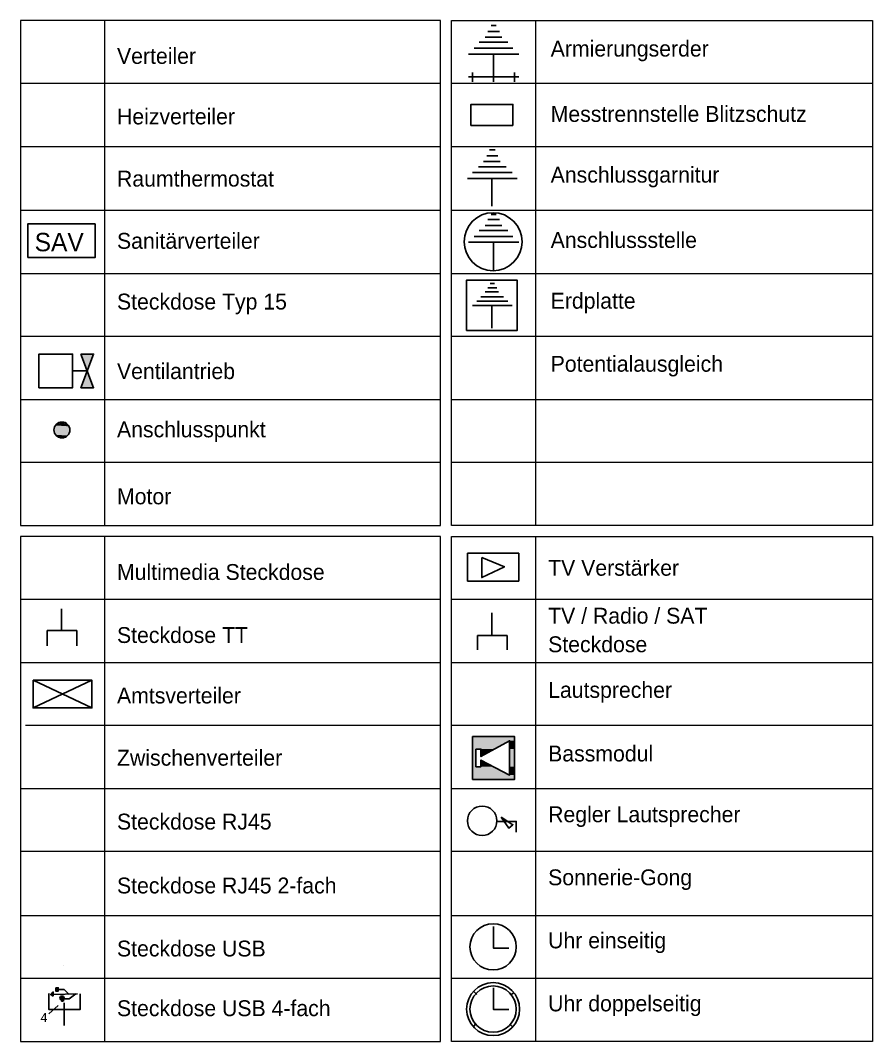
# Model space of a CAD drawing. Header units: millimetres. Extents: x -10377 to 8287, y -8757 to 3333.
# Drawn here: x 375 to 4306, y -8237 to -3527 of the extents above; entities that cross this region are included whole.
import ezdxf

# ---------------------------------------------------------------- set-up
doc = ezdxf.new("R2010")
doc.units = ezdxf.units.MM
doc.layers.add('PDF2_EL_Legende', color=7, linetype='CONTINUOUS')
doc.layers.add('PDF2_Text', color=7, linetype='CONTINUOUS')
doc.styles.add('PDF ArialMT', font='PDF ArialMT')
doc.styles.add('PDF Swiss721BT-RomanExtended', font='PDF Swiss721BT-RomanExtended')

msp = doc.modelspace()

# ---------------------------------------------------------------- linework, layer by layer
at = {"layer": 'PDF2_EL_Legende', "color": 7, "lineweight": 9}
for points in [[(2313.1, -5857.1), (2313.1, -3527.4), (374.8, -3527.4), (374.8, -5857.1)], [(2363.5, -5857.1), (2363.5, -3527.4), (4305.6, -3527.4), (4305.6, -5857.1)], [(2313.1, -8237.3), (2313.1, -5907.5), (374.8, -5907.5), (374.8, -8237.3)], [(2363.5, -8237.3), (2363.5, -5907.5), (4305.6, -5907.5), (4305.6, -8237.3)]]:
    msp.add_lwpolyline(points, close=True, dxfattribs=at)
for points in [[(762.5, -3527.4), (762.5, -5857.1)], [(2751.1, -3527.4), (2751.1, -5857.1)], [(2313.1, -3818.1), (374.8, -3818.1)], [(4305.6, -3818.1), (2363.5, -3818.1)], [(374.8, -4108.8), (2313.1, -4108.8)], [(2363.5, -4108.8), (4305.6, -4108.8)], [(2313.1, -4403.5), (374.8, -4403.5)], [(4305.6, -4403.5), (2363.5, -4403.5)], [(374.8, -4694.2), (2313.1, -4694.2)], [(2363.5, -4694.2), (4305.6, -4694.2)], [(2313.1, -4984.9), (374.8, -4984.9)], [(4305.6, -4984.9), (2363.5, -4984.9)], [(374.8, -5275.7), (2313.1, -5275.7)], [(2363.5, -5275.7), (4305.6, -5275.7)], [(2313.1, -5566.4), (374.8, -5566.4)], [(4305.6, -5566.4), (2363.5, -5566.4)], [(762.5, -5907.5), (762.5, -8237.3)], [(2751.1, -5907.5), (2751.1, -8237.3)], [(2313.1, -6198.3), (374.8, -6198.3)], [(4305.6, -6198.3), (2363.5, -6198.3)], [(374.8, -6489), (2313.1, -6489)], [(2363.5, -6489), (4305.6, -6489)], [(2313.1, -6779.8), (398.1, -6779.8)], [(4305.6, -6779.8), (2363.5, -6779.8)], [(374.8, -7070.5), (2313.1, -7070.5)], [(2363.5, -7070.5), (4305.6, -7070.5)], [(2313.1, -7361.2), (374.8, -7361.2)], [(4305.6, -7361.2), (2363.5, -7361.2)], [(374.8, -7655.9), (2313.1, -7655.9)], [(2363.5, -7655.9), (4305.6, -7655.9)], [(572.5, -7884.6), (572.5, -7884.6)], [(572.5, -7884.6), (572.5, -7884.6)], [(2313.1, -7946.6), (374.8, -7946.6)], [(4305.6, -7946.6), (2363.5, -7946.6)]]:
    msp.add_lwpolyline(points, dxfattribs=at)
at = {"layer": 'PDF2_EL_Legende', "color": 1, "lineweight": 25}
for points in [[(2530.1, -3577.8), (2584.4, -3577.8)], [(2545.7, -3550.6), (2568.9, -3550.6)], [(2518.5, -3604.9), (2596, -3604.9)], [(2468.1, -3655.3), (2646.4, -3655.3)], [(2491.4, -3628.2), (2623.2, -3628.2)], [(2441, -3682.4), (2673.6, -3682.4)], [(2557.3, -3810.3), (2557.3, -3682.4)], [(2460.4, -3767.7), (2460.4, -3810.3)], [(2654.2, -3767.7), (2654.2, -3810.3)], [(2673.6, -3787.1), (2441, -3787.1)], [(2537.9, -4124.3), (2565, -4124.3)], [(2510.8, -4178.6), (2588.3, -4178.6)], [(2526.3, -4151.5), (2576.7, -4151.5)], [(2460.4, -4229), (2642.6, -4229)], [(2487.5, -4201.9), (2615.4, -4201.9)], [(2437.1, -4256.1), (2665.8, -4256.1)], [(2549.5, -4384.1), (2549.5, -4256.1)], [(2545.7, -4422.8), (2568.9, -4422.8)], [(2518.5, -4473.2), (2596, -4473.2)], [(2530.1, -4446.1), (2584.4, -4446.1)], [(2491.4, -4496.5), (2623.2, -4496.5)], [(2441, -4550.8), (2673.6, -4550.8)], [(2468.1, -4523.6), (2646.4, -4523.6)], [(2557.3, -4678.7), (2557.3, -4550.8)], [(2541.8, -4740.7), (2561.2, -4740.7)], [(2499.1, -4802.7), (2603.8, -4802.7)], [(2518.5, -4779.5), (2580.5, -4779.5)], [(2530.1, -4760.1), (2572.8, -4760.1)], [(2460.4, -4841.5), (2642.6, -4841.5)], [(2479.7, -4822.1), (2623.2, -4822.1)], [(2549.5, -4946.2), (2549.5, -4841.5)], [(615.1, -5143.9), (681, -5143.9)]]:
    msp.add_lwpolyline(points, dxfattribs=at)
for points in [[(2646.4, -4011.9), (2646.4, -3915), (2452.6, -3915), (2452.6, -4011.9)], [(719.8, -4465.5), (719.8, -4620.5), (409.7, -4620.5), (409.7, -4465.5)], [(2433.2, -4957.8), (2665.8, -4957.8), (2665.8, -4725.2), (2433.2, -4725.2)], [(460.1, -5221.4), (615.1, -5221.4), (615.1, -5066.3), (460.1, -5066.3)], [(653.9, -5066.3), (712.1, -5066.3), (653.9, -5221.4), (712.1, -5221.4)]]:
    msp.add_lwpolyline(points, close=True, dxfattribs=at)
at = {"layer": 'PDF2_EL_Legende', "color": 220, "lineweight": 25}
for points in [[(2437.1, -6113), (2673.6, -6113), (2673.6, -5985.1), (2437.1, -5985.1)], [(2503, -6004.5), (2503, -6097.5), (2607.7, -6047.1)]]:
    msp.add_lwpolyline(points, close=True, dxfattribs=at)
at = {"layer": 'PDF2_EL_Legende', "color": 92, "lineweight": 25, "true_color": 0x00dd00}
for points in [[(564.7, -6240.9), (564.7, -6341.7)], [(634.5, -6411.5), (634.5, -6341.7), (498.8, -6341.7), (498.8, -6411.5)], [(432.9, -6570.4), (704.3, -6698.4)], [(432.9, -6698.4), (704.3, -6698.4), (704.3, -6570.4)], [(599.6, -8020.2), (576.4, -7997), (549.2, -7997)], [(506.6, -8090), (506.6, -8016.4), (506.6, -8090), (650, -8090), (650, -8016.4)], [(638.4, -8016.4), (526, -8020.2)], [(630.7, -8016.4), (599.6, -8039.6), (576.4, -8039.6)], [(549.2, -8070.6), (506.6, -8109.4)], [(576.4, -8059), (576.4, -8163.7)], [(576.4, -8163.7), (576.4, -8163.7)]]:
    msp.add_lwpolyline(points, dxfattribs=at)
at = {"layer": 'PDF2_EL_Legende', "color": 220, "lineweight": 25}
for points in [[(2549.5, -6260.3), (2549.5, -6365)], [(2619.3, -6430.9), (2619.3, -6365), (2483.6, -6365), (2483.6, -6430.9)]]:
    msp.add_lwpolyline(points, dxfattribs=at)
at = {"layer": 'PDF2_EL_Legende', "color": 92, "lineweight": 25, "true_color": 0x00dd00}
for points in [[(432.9, -6570.4), (432.9, -6698.4), (704.3, -6570.4)], [(537.6, -7989.2), (549.2, -7989.2), (549.2, -8004.7), (537.6, -8004.7)], [(526, -8028), (526, -8008.6), (514.4, -8020.2)]]:
    msp.add_lwpolyline(points, close=True, dxfattribs=at)
at = {"layer": 'PDF2_EL_Legende', "lineweight": 25}
for points in [[(2460.4, -7027.9), (2654.2, -7027.9), (2654.2, -6830.2), (2460.4, -6830.2)], [(2475.9, -6888.3), (2475.9, -6969.7), (2499.1, -6969.7), (2499.1, -6938.7), (2630.9, -7008.5), (2630.9, -6849.5), (2499.1, -6923.2), (2499.1, -6888.3)], [(2592.2, -7202.3), (2646.4, -7237.2), (2627.1, -7252.7)]]:
    msp.add_lwpolyline(points, close=True, dxfattribs=at)
for points in [[(2576.7, -7221.7), (2661.9, -7221.7), (2661.9, -7272.1)], [(2557.3, -7706.2), (2557.3, -7807), (2627.1, -7807)], [(2557.3, -7989.2), (2557.3, -8090), (2627.1, -8090)], [(2468.1, -8008.6), (2479.7, -8020.2)], [(2638.7, -8020.2), (2650.3, -8012.5)], [(2475.9, -8155.9), (2464.2, -8167.6)], [(2634.8, -8159.8), (2646.4, -8171.4)]]:
    msp.add_lwpolyline(points, dxfattribs=at)
at = {"layer": 'PDF2_EL_Legende', "color": 92, "lineweight": 0, "true_color": 0x00dd00}
for points in [[(576.4, -8035.8), (560.9, -8035.8), (576.4, -8035.8)], [(576.4, -8035.8), (560.9, -8035.8), (576.4, -8035.8)], [(576.4, -8043.5), (560.9, -8043.5), (576.4, -8043.5)], [(576.4, -8043.5), (560.9, -8043.5), (576.4, -8043.5)], [(576.4, -8047.4), (560.9, -8047.4), (576.4, -8047.4)], [(576.4, -8047.4), (560.9, -8047.4), (576.4, -8047.4)], [(572.5, -8047.4), (560.9, -8047.4), (572.5, -8047.4)], [(572.5, -8031.9), (564.7, -8031.9), (572.5, -8031.9)], [(572.5, -8047.4), (564.7, -8047.4), (572.5, -8047.4)], [(572.5, -8051.3), (564.7, -8051.3), (572.5, -8051.3)], [(568.6, -8051.3), (564.7, -8051.3), (568.6, -8051.3)], [(568.6, -8051.3), (568.6, -8051.3), (568.6, -8051.3)]]:
    msp.add_lwpolyline(points, dxfattribs=at)
at = {"layer": 'PDF2_EL_Legende', "color": 1, "lineweight": 25}
for centre, radius in [((2555.1, -4548), 133.7), ((566.4, -5416.4), 36.8)]:
    msp.add_circle(centre, radius, dxfattribs=at)
at = {"layer": 'PDF2_EL_Legende', "lineweight": 25}
for centre, radius in [((2504.7, -7219), 67.8), ((2555.1, -7800.5), 106.6), ((2555.1, -8087.4), 122.1), ((2555.1, -8087.4), 106.6)]:
    msp.add_circle(centre, radius, dxfattribs=at)
at = {"layer": 'PDF2_EL_Legende', "color": 92, "lineweight": 25, "true_color": 0x00dd00}
msp.add_circle((566.4, -8037), 9.69, dxfattribs=at)
at = {"layer": 'PDF2_EL_Legende', "color": 1}
for points in [[(653.9, -5066.3), (712.1, -5066.3), (681, -5143.9)], [(681, -5143.9), (712.1, -5221.4), (653.9, -5221.4)], [(533.7, -5407.5), (603.5, -5411.3), (529.9, -5411.3)], [(603.5, -5411.3), (529.9, -5411.3), (603.5, -5419.1)], [(529.9, -5411.3), (603.5, -5419.1), (529.9, -5419.1)], [(537.6, -5399.7), (599.6, -5407.5), (533.7, -5407.5)], [(599.6, -5407.5), (533.7, -5407.5), (603.5, -5411.3)], [(541.5, -5395.8), (599.6, -5399.7), (537.6, -5399.7)], [(599.6, -5399.7), (537.6, -5399.7), (599.6, -5407.5)], [(545.4, -5388.1), (595.8, -5395.8), (541.5, -5395.8)], [(595.8, -5395.8), (541.5, -5395.8), (599.6, -5399.7)], [(549.2, -5388.1), (588, -5388.1), (545.4, -5388.1)], [(588, -5388.1), (545.4, -5388.1), (595.8, -5395.8)], [(557, -5384.2), (584.1, -5388.1), (549.2, -5388.1)], [(584.1, -5388.1), (549.2, -5388.1), (588, -5388.1)], [(564.7, -5384.2), (576.4, -5384.2), (557, -5384.2)], [(576.4, -5384.2), (557, -5384.2), (584.1, -5388.1)], [(572.5, -5384.2), (564.7, -5384.2), (576.4, -5384.2)], [(603.5, -5419.1), (529.9, -5419.1), (603.5, -5426.9)], [(529.9, -5419.1), (603.5, -5426.9), (529.9, -5426.9)], [(603.5, -5426.9), (529.9, -5426.9), (599.6, -5430.7)], [(529.9, -5426.9), (599.6, -5430.7), (533.7, -5430.7)], [(599.6, -5430.7), (533.7, -5430.7), (599.6, -5438.5)], [(533.7, -5430.7), (599.6, -5438.5), (537.6, -5438.5)], [(599.6, -5438.5), (537.6, -5438.5), (595.8, -5442.4)], [(537.6, -5438.5), (595.8, -5442.4), (541.5, -5442.4)], [(595.8, -5442.4), (541.5, -5442.4), (588, -5450.1)], [(541.5, -5442.4), (588, -5450.1), (545.4, -5450.1)], [(588, -5450.1), (545.4, -5450.1), (584.1, -5454)], [(545.4, -5450.1), (584.1, -5454), (549.2, -5454)], [(584.1, -5454), (549.2, -5454), (576.4, -5454)], [(549.2, -5454), (576.4, -5454), (557, -5454)], [(576.4, -5454), (557, -5454), (572.5, -5454)], [(557, -5454), (572.5, -5454), (564.7, -5454)]]:
    msp.add_solid(points, dxfattribs=at)
at = {"layer": 'PDF2_EL_Legende'}
for points in [[(2654.2, -6830.2), (2460.4, -6830.2), (2654.2, -6849.5)], [(2460.4, -6830.2), (2654.2, -6849.5), (2460.4, -6849.5)], [(2630.9, -6849.5), (2460.4, -6849.5), (2557.3, -6888.3)], [(2460.4, -6849.5), (2557.3, -6888.3), (2460.4, -6888.3)], [(2654.2, -6849.5), (2630.9, -6849.5), (2654.2, -6888.3)], [(2630.9, -6849.5), (2654.2, -6888.3), (2630.9, -6888.3)], [(2475.9, -6888.3), (2460.4, -6888.3), (2475.9, -6969.7)], [(2460.4, -6888.3), (2475.9, -6969.7), (2460.4, -6969.7)], [(2499.1, -6888.3), (2557.3, -6888.3), (2499.1, -6923.2)], [(2654.2, -6888.3), (2630.9, -6888.3), (2654.2, -6969.7)], [(2630.9, -6888.3), (2654.2, -6969.7), (2630.9, -6969.7)], [(2557.3, -6969.7), (2460.4, -6969.7), (2630.9, -7008.5)], [(2460.4, -6969.7), (2630.9, -7008.5), (2460.4, -7008.5)], [(2499.1, -6938.7), (2557.3, -6969.7), (2499.1, -6969.7)], [(2654.2, -6969.7), (2630.9, -6969.7), (2654.2, -7008.5)], [(2630.9, -6969.7), (2654.2, -7008.5), (2630.9, -7008.5)], [(2654.2, -7008.5), (2460.4, -7008.5), (2654.2, -7027.9)], [(2460.4, -7008.5), (2654.2, -7027.9), (2460.4, -7027.9)]]:
    msp.add_solid(points, dxfattribs=at)
at = {"layer": 'PDF2_EL_Legende', "color": 92, "true_color": 0x00dd00}
for points in [[(549.2, -7989.2), (537.6, -7989.2), (549.2, -8004.7)], [(537.6, -7989.2), (549.2, -8004.7), (537.6, -8004.7)], [(526, -8008.6), (526, -8020.2), (514.4, -8020.2)], [(526, -8020.2), (514.4, -8020.2), (526, -8028)], [(572.5, -8035.8), (564.7, -8035.8), (560.9, -8035.8)], [(576.4, -8035.8), (576.4, -8035.8), (560.9, -8035.8)], [(560.9, -8035.8), (576.4, -8035.8), (576.4, -8035.8)], [(576.4, -8035.8), (576.4, -8035.8), (560.9, -8035.8)], [(560.9, -8035.8), (576.4, -8035.8), (576.4, -8035.8)], [(576.4, -8035.8), (576.4, -8035.8), (560.9, -8035.8)], [(576.4, -8035.8), (560.9, -8035.8), (572.5, -8035.8)], [(576.4, -8035.8), (560.9, -8035.8), (576.4, -8039.6)], [(560.9, -8035.8), (576.4, -8039.6), (560.9, -8039.6)], [(560.9, -8039.6), (576.4, -8039.6), (576.4, -8039.6)], [(576.4, -8039.6), (576.4, -8039.6), (560.9, -8039.6)], [(560.9, -8039.6), (576.4, -8039.6), (576.4, -8039.6)], [(576.4, -8039.6), (576.4, -8039.6), (560.9, -8039.6)], [(560.9, -8039.6), (576.4, -8039.6), (576.4, -8039.6)], [(576.4, -8039.6), (560.9, -8039.6), (576.4, -8043.5)], [(560.9, -8039.6), (576.4, -8043.5), (560.9, -8043.5)], [(560.9, -8043.5), (576.4, -8043.5), (576.4, -8043.5)], [(576.4, -8043.5), (576.4, -8043.5), (560.9, -8043.5)], [(560.9, -8043.5), (576.4, -8043.5), (576.4, -8043.5)], [(576.4, -8043.5), (576.4, -8043.5), (560.9, -8043.5)], [(576.4, -8043.5), (560.9, -8043.5), (576.4, -8047.4)], [(560.9, -8043.5), (576.4, -8047.4), (560.9, -8047.4)], [(560.9, -8047.4), (576.4, -8047.4), (576.4, -8047.4)], [(576.4, -8047.4), (576.4, -8047.4), (560.9, -8047.4)], [(560.9, -8047.4), (576.4, -8047.4), (576.4, -8047.4)], [(576.4, -8047.4), (576.4, -8047.4), (560.9, -8047.4)], [(572.5, -8047.4), (572.5, -8047.4), (560.9, -8047.4)], [(572.5, -8047.4), (560.9, -8047.4), (576.4, -8047.4)], [(560.9, -8047.4), (572.5, -8047.4), (564.7, -8047.4)], [(568.6, -8031.9), (564.7, -8031.9), (564.7, -8031.9)], [(564.7, -8031.9), (572.5, -8031.9), (572.5, -8031.9)], [(572.5, -8031.9), (572.5, -8031.9), (564.7, -8031.9)], [(564.7, -8031.9), (572.5, -8031.9), (572.5, -8031.9)], [(572.5, -8031.9), (572.5, -8031.9), (564.7, -8031.9)], [(572.5, -8031.9), (564.7, -8031.9), (568.6, -8031.9)], [(572.5, -8031.9), (564.7, -8031.9), (572.5, -8035.8)], [(564.7, -8031.9), (572.5, -8035.8), (564.7, -8035.8)], [(564.7, -8035.8), (572.5, -8035.8), (572.5, -8035.8)], [(564.7, -8047.4), (572.5, -8047.4), (572.5, -8047.4)], [(572.5, -8047.4), (564.7, -8047.4), (572.5, -8051.3)], [(564.7, -8047.4), (572.5, -8051.3), (564.7, -8051.3)], [(564.7, -8051.3), (572.5, -8051.3), (572.5, -8051.3)], [(564.7, -8051.3), (568.6, -8051.3), (568.6, -8051.3)], [(568.6, -8051.3), (568.6, -8051.3), (564.7, -8051.3)], [(568.6, -8051.3), (564.7, -8051.3), (572.5, -8051.3)]]:
    msp.add_solid(points, dxfattribs=at)

# ---------------------------------------------------------------- texts
at = {"layer": 'PDF2_Text', "attachment_point": 4, "style": 'PDF ArialMT'}
for s, insert, char_height, width in [('Armierungserder', (2820.7, -3668.4), 73.238, 797.514), ('Verteiler', (820.3, -3691.7), 73.24, 423.156), ('Heizverteiler', (820.3, -3970.8), 73.238, 610.321), ('Messtrennstelle Blitzschutz', (2820.7, -3959.2), 73.238, 1381.471), ('Raumthermostat', (820.3, -4257.7), 73.238, 781.239), ('Anschlussgarnitur', (2820.7, -4249.9), 73.238, 870.808), ('Sanitärverteiler', (820.3, -4544.6), 73.238, 764.935), ('Anschlussstelle', (2820.7, -4540.7), 73.238, 756.909), ('Steckdose Typ 15', (820.3, -4835.3), 73.238, 866.683), ('Erdplatte', (2820.7, -4831.4), 73.24, 439.431), ('Potentialausgleich', (2820.7, -5122.2), 73.238, 870.752), ('Ventilantrieb', (820.3, -5145.5), 73.238, 618.458), ('Anschlusspunkt', (820.3, -5424.6), 73.238, 748.744), ('Motor', (820.3, -5723.1), 73.24, 260.404), ('TV Verstärker', (2809, -6052.6), 73.238, 722.241), ('Multimedia Steckdose', (820.3, -6072), 73.238, 1039.608), ('TV / Radio / SAT', (2809, -6273.6), 73.238, 911.412), ('Steckdose TT', (820.3, -6362.7), 73.238, 665.278), ('Steckdose', (2809, -6405.4), 73.24, 480.147), ('Lautsprecher', (2809, -6626.3), 73.238, 626.624), ('Amtsverteiler', (820.3, -6641.8), 73.238, 659.174), ('Bassmodul', (2809, -6909.3), 73.24, 488.312), ('Zwischenverteiler', (820.3, -6928.7), 73.238, 846.339), ('Regler Lautsprecher', (2809, -7200.1), 73.238, 998.92), ('Steckdose RJ45', (820.3, -7223.3), 73.238, 771.066), ('Sonnerie-Gong', (2809, -7490.8), 73.238, 691.697), ('Steckdose RJ45 2-fach', (820.3, -7518), 73.238, 1151.5), ('Steckdose USB', (820.3, -7808.7), 73.238, 730.378), ('Uhr einseitig', (2809, -7781.6), 73.238, 608.314), ('Steckdose USB 4-fach', (820.3, -8084), 73.238, 1118.949), ('Uhr doppelseitig', (2809, -8072.3), 73.238, 787.342)]:
    msp.add_mtext(s, dxfattribs=dict(at, insert=insert, char_height=char_height, width=width))
at = {"layer": 'PDF2_Text', "color": 1, "insert": (440.4, -4550.3), "char_height": 84.69, "width": 216.439, "attachment_point": 4, "style": 'PDF Swiss721BT-RomanExtended'}
msp.add_mtext('SAV', dxfattribs=at)
at = {"layer": 'PDF2_Text', "color": 92, "true_color": 0x00dd00, "insert": (467.5, -8126.3), "char_height": 42.7, "width": 23.735, "attachment_point": 4, "style": 'PDF ArialMT'}
msp.add_mtext('4', dxfattribs=at)

doc.saveas('drawing.dxf')
